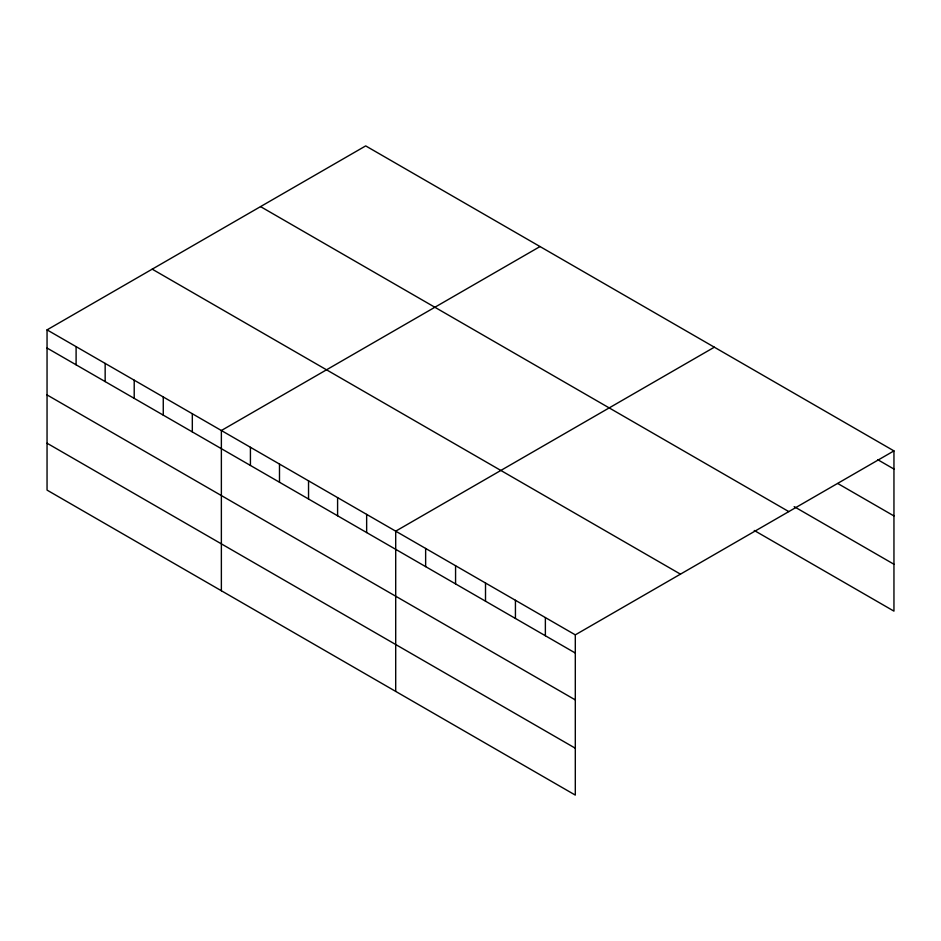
<?xml version="1.0" encoding="UTF-8"?>
<svg xmlns="http://www.w3.org/2000/svg" width="941" height="941" viewBox="0 0 941 941"><rect width="100%" height="100%" fill="white"/><g stroke="black" fill="none" stroke-linecap="round" stroke-linejoin="round"><path stroke-width="1.41" d="M47.05 329.868L575.304 634.857L575.304 795.098L47.05 490.108L47.05 329.868L365.696 145.902L893.95 450.892L893.95 611.132L754.259 530.477M540.016 246.554L221.37 430.519L221.37 590.76M714.348 347.194L395.702 531.159L395.702 691.4M575.304 634.857L893.95 450.892M877.741 459.702L893.95 469.053M837.819 483.533L893.95 515.939M794.169 506.634L893.95 564.247M260.539 206.608L788.793 511.598M152.207 269.161L680.461 574.151M47.05 348.041L575.304 653.03M47.05 394.926L575.304 699.904M47.05 443.223L575.304 748.213M545.368 617.578L545.368 635.74M515.433 600.287L515.433 618.46M485.509 583.008L485.509 601.181M455.573 565.729L455.573 583.89M425.638 548.45L425.638 566.611M366.649 514.386L366.649 532.559M337.596 497.613L337.596 515.786M308.542 480.839L308.542 499.012M279.489 464.066L279.489 482.227M250.424 447.293L250.424 465.454M192.317 413.746L192.317 431.907M163.264 396.973L163.264 415.134M134.21 380.199L134.21 398.361M105.157 363.426L105.157 381.587M76.103 346.641L76.103 364.814"/></g></svg>
